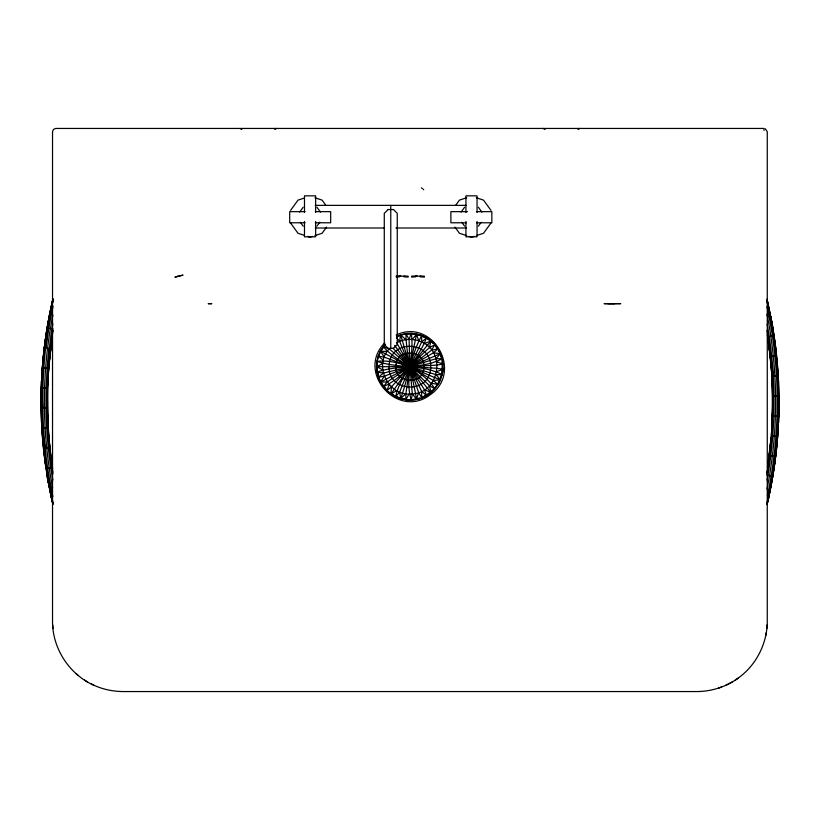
<?xml version="1.0" encoding="UTF-8"?>
<svg xmlns="http://www.w3.org/2000/svg" width="820" height="820" viewBox="0 0 820 820"><rect width="100%" height="100%" fill="white"/><g stroke="black" fill="none" stroke-linecap="round" stroke-linejoin="round"><path stroke-width="1.23" d="M384.795 345.159C370.435 360.574 376.441 388.239 395.681 396.654L399.637 392.001L409.897 366.683L421.654 342.022L421.746 335.441L431.033 340.802L434.918 344.523L440.647 353.584L442.349 358.688L443.21 369.369L440.647 379.783L438.146 384.539L431.033 392.565L421.746 397.925L416.58 399.422L411.25 400.068L400.601 398.776L395.578 396.87L386.753 390.781L380.316 382.212L378.204 377.261L376.482 366.683L376.913 361.323L380.316 351.155L385.328 344.195M396.583 336.108L405.869 333.514L411.25 333.289L409.088 339.377L409.897 366.683L412.327 393.897L416.539 399.186C412.808 377.446 406.32 355.911 405.9 333.75C462.675 330.942 448.642 417.298 395.681 396.654C400.273 374.812 418.784 358.555 426.482 337.953L421.654 342.022C413.833 338.281 404.301 338.568 396.716 342.76L409.897 366.683L421.654 391.345L426.482 395.404L424.483 389.787L409.897 366.683L394.604 345.363M52.88 299.197C37.054 366.304 37.331 437.05 52.869 504.187M52.839 323.849C46.391 358.186 47.416 393.323 47.837 428.101L41.881 428.45C40.723 392.739 42.148 356.823 48.687 321.635M52.839 496.53C38.95 432.386 39.821 365.187 52.962 301.053M52.982 473.765C47.96 443.394 46.186 412.47 47.56 381.731M47.673 422.761L47.611 387.952L48.677 368.098L47.222 387.932M771.353 434.805C773.67 401.533 772.696 367.954 767.346 335.011M767.028 473.939C774.09 426.533 775.207 377.999 767.089 330.624M766.987 314.285L767.52 316.704L770.677 316.1C782.331 375.283 781.552 436.804 769.016 495.792L767.028 504.587C782.956 437.726 782.669 367.186 767.243 300.263M52.039 465.955C45.787 420.988 45.756 375.006 52.89 330.132L52.47 333.873M767.53 467.492C772.102 444.112 772.419 420.178 772.563 396.419L772.963 396.408M772.85 407.581L771.63 435.83L767.776 467.584M767.428 333.217L772.184 376.195L772.706 415.976M53.013 298.777C39.913 354.209 37.546 412.204 46.022 468.538L51.937 467.666L52.685 471.356M772.091 420.875C773.291 395.578 772.389 370.107 768.852 345.025M52.869 299.751C44.546 335.247 40.693 371.808 41.143 408.257L47.119 408.186L47.498 401.882M767.018 504.259C775.535 468.876 779.277 432.376 778.867 395.998L772.891 396.07M421.654 342.022C446.449 352.2 439.12 392.985 412.327 393.897L411.24 399.822C404.352 378.532 414.787 355.234 411.24 333.535M41.43 392.462L41.369 406.699M778.61 410.389L778.631 397.454M735.325 680.016C755.056 667.5 767.315 644.489 767.264 621.17L767.264 131.692L765.265 128.689M766.884 628.53L767.069 625.045M41.912 382.725L42.25 376.441M47.95 374.279L48.288 368.067M390.914 394.184L391.458 386.835L409.897 366.683L430.879 340.987L429.506 347.649C414.284 360.554 401.687 378.666 383.186 386.753M389.203 348.848L383.381 346.757C397.741 363.404 422.812 369.717 434.733 388.68L429.506 385.707L409.897 366.683L389.203 348.848C372.905 365.915 388.957 397.198 412.327 393.897M52.439 336.272L50.266 348.541L47.283 388.239L41.307 388.044M376.554 366.683L376.985 361.333L377.282 363.516M41.41 382.612L42.281 372.628M776.991 439.028L777.555 432.981M777.76 430.613L778.59 421.152M43.091 363.885L42.507 370.127C43.819 346.255 47.662 322.496 53.033 299.249M43.46 360.134L43.829 356.382M44.198 352.631L44.69 347.629M49.108 348.408C44.013 392.165 45.038 436.691 52.88 480.069M48.8 366.868L52.019 338.558M767.848 465.832L771.149 437.327L767.909 465.545M775.751 451.512L775.248 456.504L777.237 436.537M776.12 447.761L776.499 444.02M48.79 367.053L52.172 336.354M405.869 399.852L405.869 393.702L409.897 366.683L416.58 333.945L411.25 333.289M767.161 472.638L767.469 470.106M52.008 338.783L48.329 368.344L42.373 367.883M45.92 348.018L48.749 328.184L53.013 306.157M50.399 347.075L50.932 343.406M51.281 340.956L51.629 338.496M421.654 391.345L421.664 397.7L418.651 392.565L409.897 366.683L399.637 341.366L400.601 334.591M765.726 635.807L766.208 632.743M442.328 371.419L442.328 361.948M376.482 366.683L409.897 366.683L437.173 368.303L443.138 369.369L442.277 374.658L440.811 377.559M769.591 490.995L775.3 459.559M52.869 315.013C41.533 371.839 41.656 430.828 52.572 487.705L49.415 488.32M49.149 319.185L51.229 308.146M767.079 480.212C776.294 428.809 776.386 375.755 767.202 324.341M767.028 489.027C778.436 432.345 778.375 373.469 767.52 316.704M769.129 493.435L768.668 495.885L772.389 476.307M51.803 305.716L52.941 300.878M767.212 501.748C778.211 454.167 780.917 404.803 776.253 356.218L777.626 370.394M767.192 503.429L768.74 497.545M421.664 335.667C411.005 355.132 408.227 377.846 400.672 398.54L399.637 392.001M400.755 398.264L400.601 398.776L405.88 399.781L411.24 399.996M416.539 399.186L418.651 392.565M389.203 384.518L386.927 390.607L391.458 386.835M395.578 396.87L395.804 396.388L398.776 397.505M438.177 383.319L439.653 380.511M438.146 384.539L440.145 379.568M764.014 130.441L764.014 129.396M405.9 399.606L409.088 393.989M386.937 390.586L391.068 393.959L409.897 366.683L431.617 350.109L434.733 344.687L429.506 347.649M426.605 337.748L426.338 338.209L421.562 335.944M383.247 346.655L378.276 356.126L384.293 357.171L409.897 366.683L436.025 374.658L442.103 374.617C422.392 364.111 397.895 368.672 377.159 361.364C399.483 358.709 419.994 372.505 440.412 379.68L436.025 374.658M381.361 350.509L383.616 346.932M431.617 350.109L437.931 348.951L433.421 352.795L409.897 366.683L387.245 381.946L380.531 382.099L384.293 376.195L409.897 366.683L436.025 358.709L442.103 358.75C422.392 369.256 397.895 364.695 377.159 372.003L378.204 377.261M290.577 210.361L298.019 200.121L304.035 198.163M299.638 212.103L303.174 207.224M316.94 226.166L319.779 222.261M326.565 227.119L322.106 233.269L314.88 235.617M455.725 205.236L459.446 200.121L466.672 197.774M461.065 212.103L464.612 207.224M478.367 226.166L481.207 222.261M490.975 223.019L483.533 233.269L476.307 235.617M435.779 386.794L437.05 385.103M412.327 339.47L416.539 334.181L418.651 340.802M430.859 341.007L428.081 339.418M383.381 386.609L387.245 381.946M384.693 343.006C355.685 372.065 397.751 419.737 430.274 394.717C463.607 371.962 432.704 317.678 396.183 334.97M436.025 358.709L440.412 353.686L433.421 352.795M386.753 390.781L387.132 390.392L381.361 382.858M274.803 129.519L276.606 128.443M578.028 129.519L579.822 128.443M432.981 389.951L426.338 395.158L426.605 395.619M434.856 388.793L430.992 392.513L409.897 366.683L392.923 348.121M400.672 398.54L405.869 393.702M434.508 344.882L434.918 344.523L438.085 348.859L439.653 352.856M440.412 353.686L409.897 366.683L383.35 373.1L378.44 377.19L384.293 376.195M91.184 683.89C100.932 689.005 111.961 691.414 122.928 691.557L696.877 691.557C711.637 691.516 726.264 686.719 738.246 678.12M391.058 393.979L396.716 390.607M380.531 382.099L409.897 366.683L437.173 365.064L442.964 364.018L436.793 361.856M382.776 363.455L376.728 366.683L382.776 369.912M380.316 382.212L380.787 381.956L379.547 379.045M725.505 685.479L732.075 682.127M422.515 396.972L425.385 395.609M421.726 397.864L426.574 395.558M424.483 343.58L430.879 340.987M718.627 688.113L721.528 687.006M396.675 336.333L405.9 333.75L409.088 339.377M396.798 336.61L399.76 335.482M436.793 371.511L442.964 369.348M312.471 236.396L310.062 237.175L307.654 236.396M473.898 236.396L471.49 237.175L469.081 236.396M417.493 398.602L419.522 398.007M376.913 372.044L377.456 371.952L378.461 376.062M411.619 276.196L415.801 275.93M411.619 277.088L415.801 276.822M768.135 336.712L774.039 335.841M387.245 351.421L380.531 351.267L409.897 366.683L433.421 380.572L440.412 379.68M413.321 399.279L416.478 398.889L416.58 399.422M607.897 303.687L620.74 303.656L604.084 303.656L614.611 303.677M776.54 355.777L770.595 356.382L773.342 376.124M43.511 448.56L49.456 447.956L47.119 408.186M442.667 364.039L443.21 363.998M396.152 276.084L399.555 275.93M396.152 276.976L399.555 276.822M772.184 376.195L778.149 375.847M410.164 333.873L405.941 334.047L405.869 333.514M399.453 275.571L400.703 275.551M415.689 275.571L416.949 275.551M404.034 276.186L399.709 276.186M420.281 276.186L415.945 276.186M764.014 128.443L55.78 128.443L53.484 129.396L52.531 131.692L52.531 621.17C52.316 648.374 69.351 674.604 94.3 685.479M315.228 205.369L466.324 205.369M305.06 211.652L289.696 211.652L289.696 222.784L305.06 222.784M315.31 211.652L330.675 211.652L330.675 222.784L315.31 222.784M467.523 211.652L450.877 211.652L450.877 222.784L466.242 222.784M476.481 211.652L491.846 211.652L491.846 222.784L476.481 222.784M315.228 228.001L384.375 228.001M395.896 228.001L466.324 228.001M420.25 275.93L424.422 276.196M404.004 275.93L408.175 276.196M420.25 276.822L424.422 277.088M404.004 276.822L408.175 277.088M772.368 416.263L778.672 416.17M777.585 436.291L771.63 435.83M442.667 369.328L443.21 369.369M411.22 333.832L413.321 334.088M44.331 347.823L50.266 348.541M769.683 455.582L775.607 456.299M47.17 327.918L53.064 328.902M772.747 476.153L766.854 475.169M377.159 372.003L383.35 373.1M431.617 383.258L437.931 384.416L433.421 380.572M403.86 398.899L405.941 399.319M50.881 308.238L52.449 308.576M769.016 495.792L767.458 495.454C780.527 433.431 780.63 368.631 766.997 306.69M543.199 128.443L544.992 129.519M239.973 128.443L241.777 129.519M416.58 333.945L421.746 335.441M416.478 334.468L420.537 335.646M476.307 197.774L483.533 200.121L490.975 210.361M466.672 235.617L459.446 233.269L454.977 227.119M314.88 197.774L322.106 200.121L325.827 205.236M304.035 235.227L298.019 233.269L290.577 223.019M378.204 356.106L378.717 356.269M424.483 389.787L430.879 392.38L429.506 385.707M421.726 335.503L426.574 337.809M393.057 394.799L395.804 396.388M390.955 394.123L395.609 396.808M84.48 680.016L87.73 682.127M421.408 187.841L422.208 188.436M75.829 673.476L78.238 675.434M378.44 356.177L383.35 360.267M422.976 189.071L423.704 189.738M405.869 339.664L400.672 334.827L409.897 366.683M431.453 341.95L432.981 343.416M396.47 337.645L399.637 341.366M435.143 345.732L437.05 348.264M478.367 207.224L481.914 212.103M461.773 222.261L464.612 226.166M316.94 207.224L320.487 212.103M300.345 222.261L303.174 226.166M380.531 351.267L384.293 357.171M767.182 300.561L772.43 325.13L776.15 355.818M44.085 451.933L47.539 478.603L52.869 503.623M767.018 299.013L770.257 315.474M46.566 470.393L47.539 478.603L52.88 504.556M772.43 325.13L770.441 316.633L770.861 319.093M41.533 408.247C42.373 435.02 43.819 462.07 50.994 488.013M47.539 478.603L49.651 487.787M52.982 502.875L46.412 468.476M767.038 300.827L768.084 305.686M768.873 309.335L770.175 315.413M767.12 301.565L773.649 335.903M49.917 489.007L51.229 495.095M44.68 459.548L46.289 468.046L46.033 464.294M771.271 321.553L771.692 324.013M772.112 326.473L772.532 328.943M772.952 331.403L775.3 344.195L775.966 352.61M49.846 489.007L51.209 497.525M49.456 447.956L52.634 468.732M42.271 428.419L45.1 448.396M47.837 428.101L51.896 464.766M768.412 338.363L768.719 340.823M769.18 344.502L769.631 348.182M770.093 351.872L770.4 354.322M768.022 338.414L770.308 356.823M49.651 450.016L49.959 452.486M50.42 456.176L50.881 459.866M51.188 462.326L51.496 464.786M44.259 451.861L44.731 455.592M45.192 459.333L45.51 461.824M45.817 464.315L46.289 468.046M777.76 373.899L778.59 382.602M51.127 458.718L51.937 467.666M377.282 369.851L377.456 371.952M49.108 439.827L49.733 447.525M47.95 430.223L48.349 435.174M48.749 440.125L49.149 445.086M42.589 433.073L43.091 439.335M43.491 444.358L43.788 448.12L42.363 432.981M41.881 428.45L41.912 420.496M52.736 625.045L52.921 628.53M41.697 388.065L42.742 408.237M777.842 376.247L778.108 383.78M772.44 381.526L772.829 392.688M477.055 212.482L477.055 195.836L465.924 195.836L465.924 212.482M477.055 221.451L477.055 236.816L465.924 236.816L465.924 221.451M390.771 205.369L390.771 209.284M390.771 209.541L390.771 348.367M315.628 212.482L315.628 195.836L304.486 195.836L304.486 212.482M315.628 221.451L315.628 236.816L304.486 236.816L304.486 221.451M389.223 364.223C385.502 391.898 429.454 395.824 430.684 367.913C432.827 341.673 391.765 338.004 389.223 364.223M395.957 365.023C392.964 383.432 423.612 386.169 423.909 367.514C425.805 350.027 397.198 347.485 395.957 365.023M402.886 365.843C401.369 375.119 416.806 376.493 416.96 367.104C417.903 358.299 403.501 357.018 402.886 365.843M388.085 209.541L384.283 213.343L384.283 344.564L388.085 348.367L393.467 348.367L397.259 344.564L397.259 213.343L393.467 209.541L388.085 209.541M440.647 353.584L440.145 353.799L441.816 358.811L442.349 358.688L440.576 353.615M177.407 276.33L174.896 277.242L183.034 275.12L177.407 276.33M211.662 303.666L208.352 303.677L211.662 303.666"/></g></svg>
